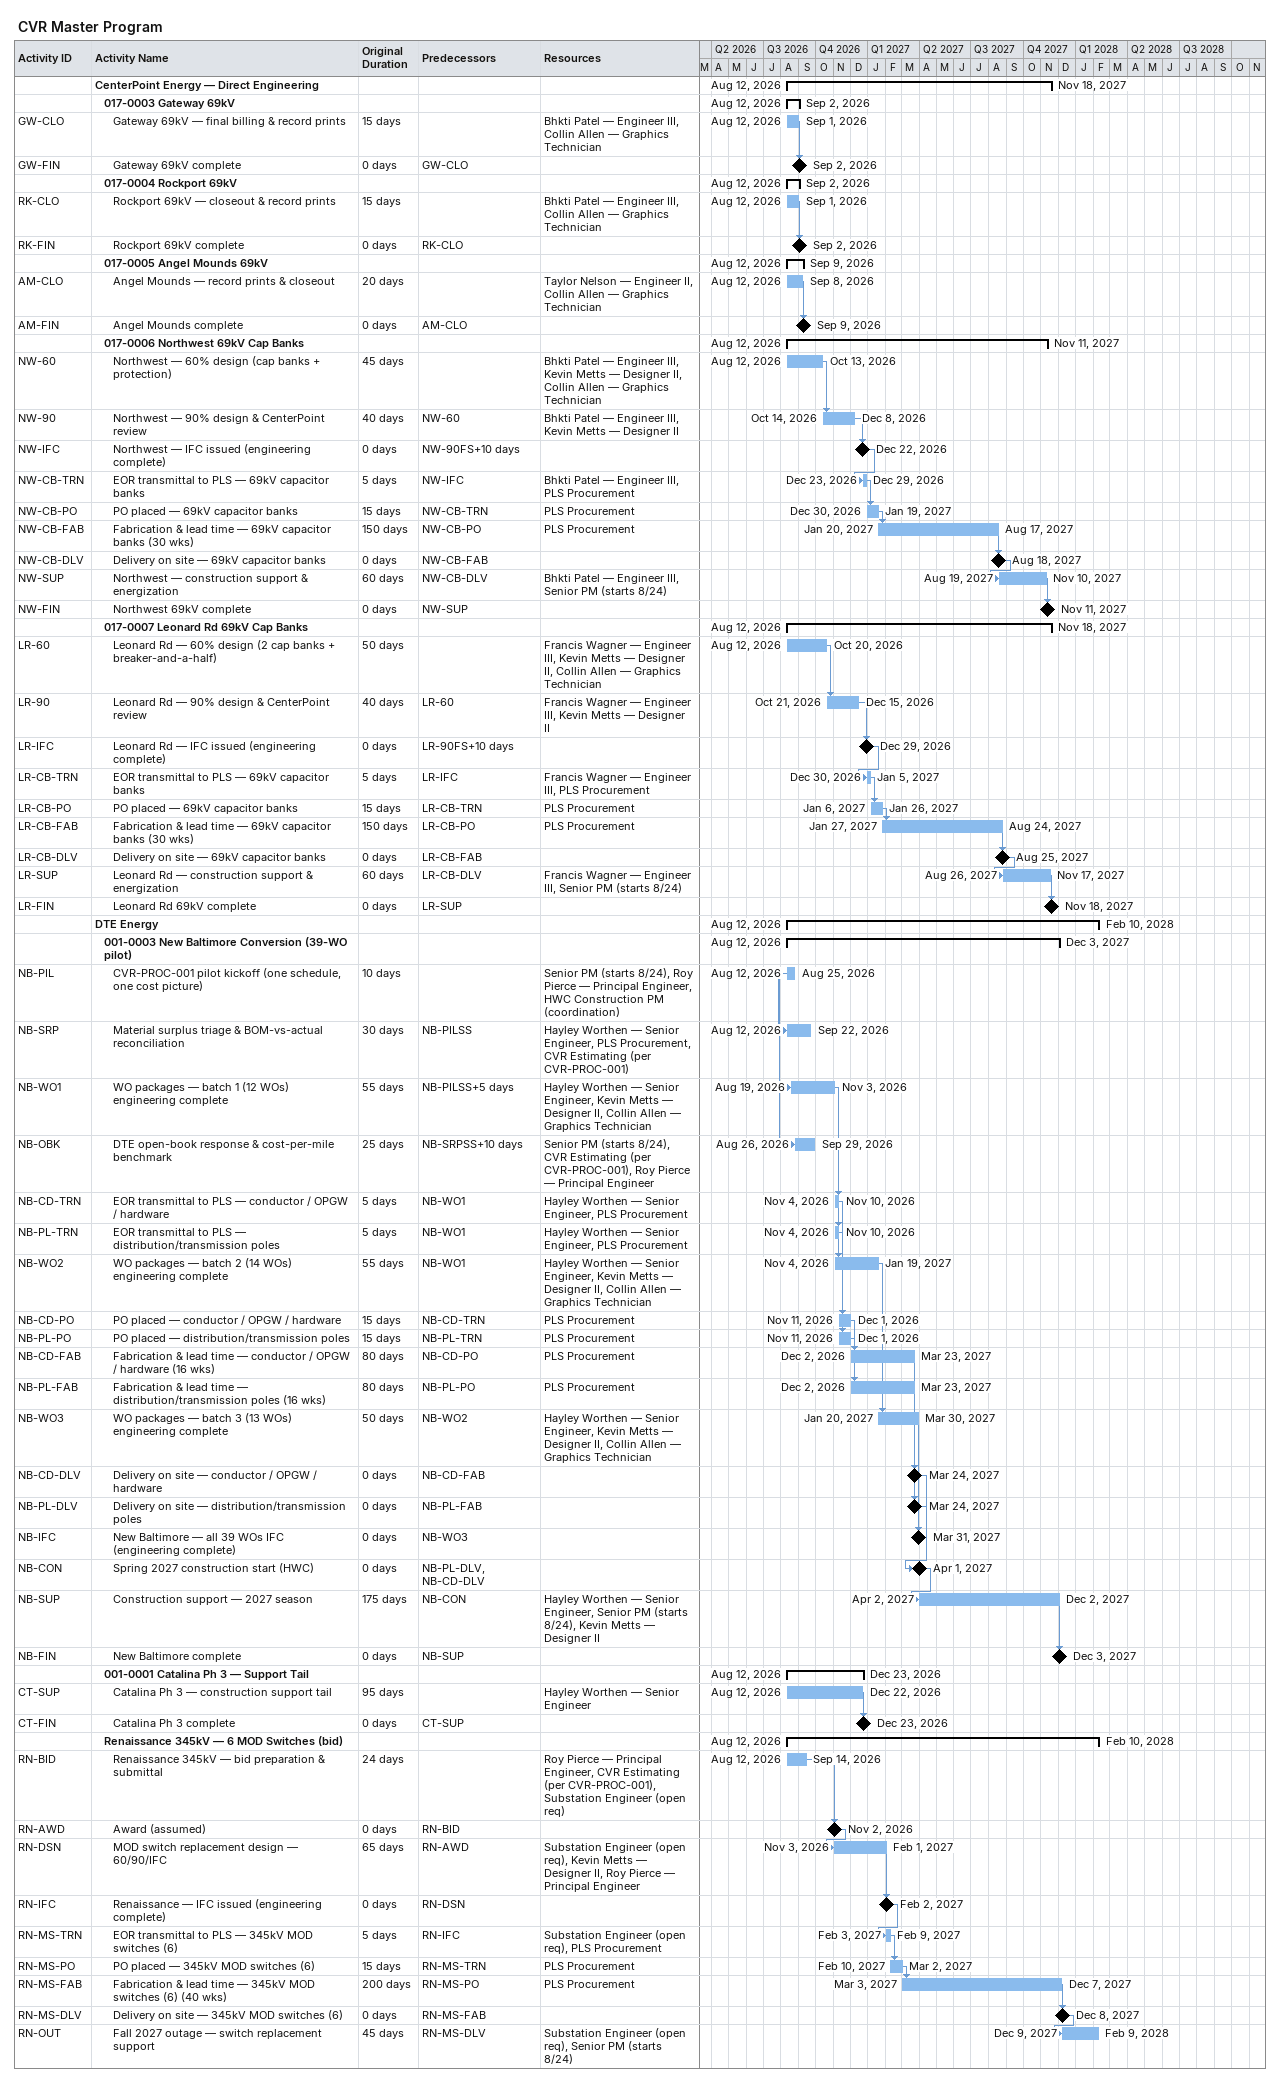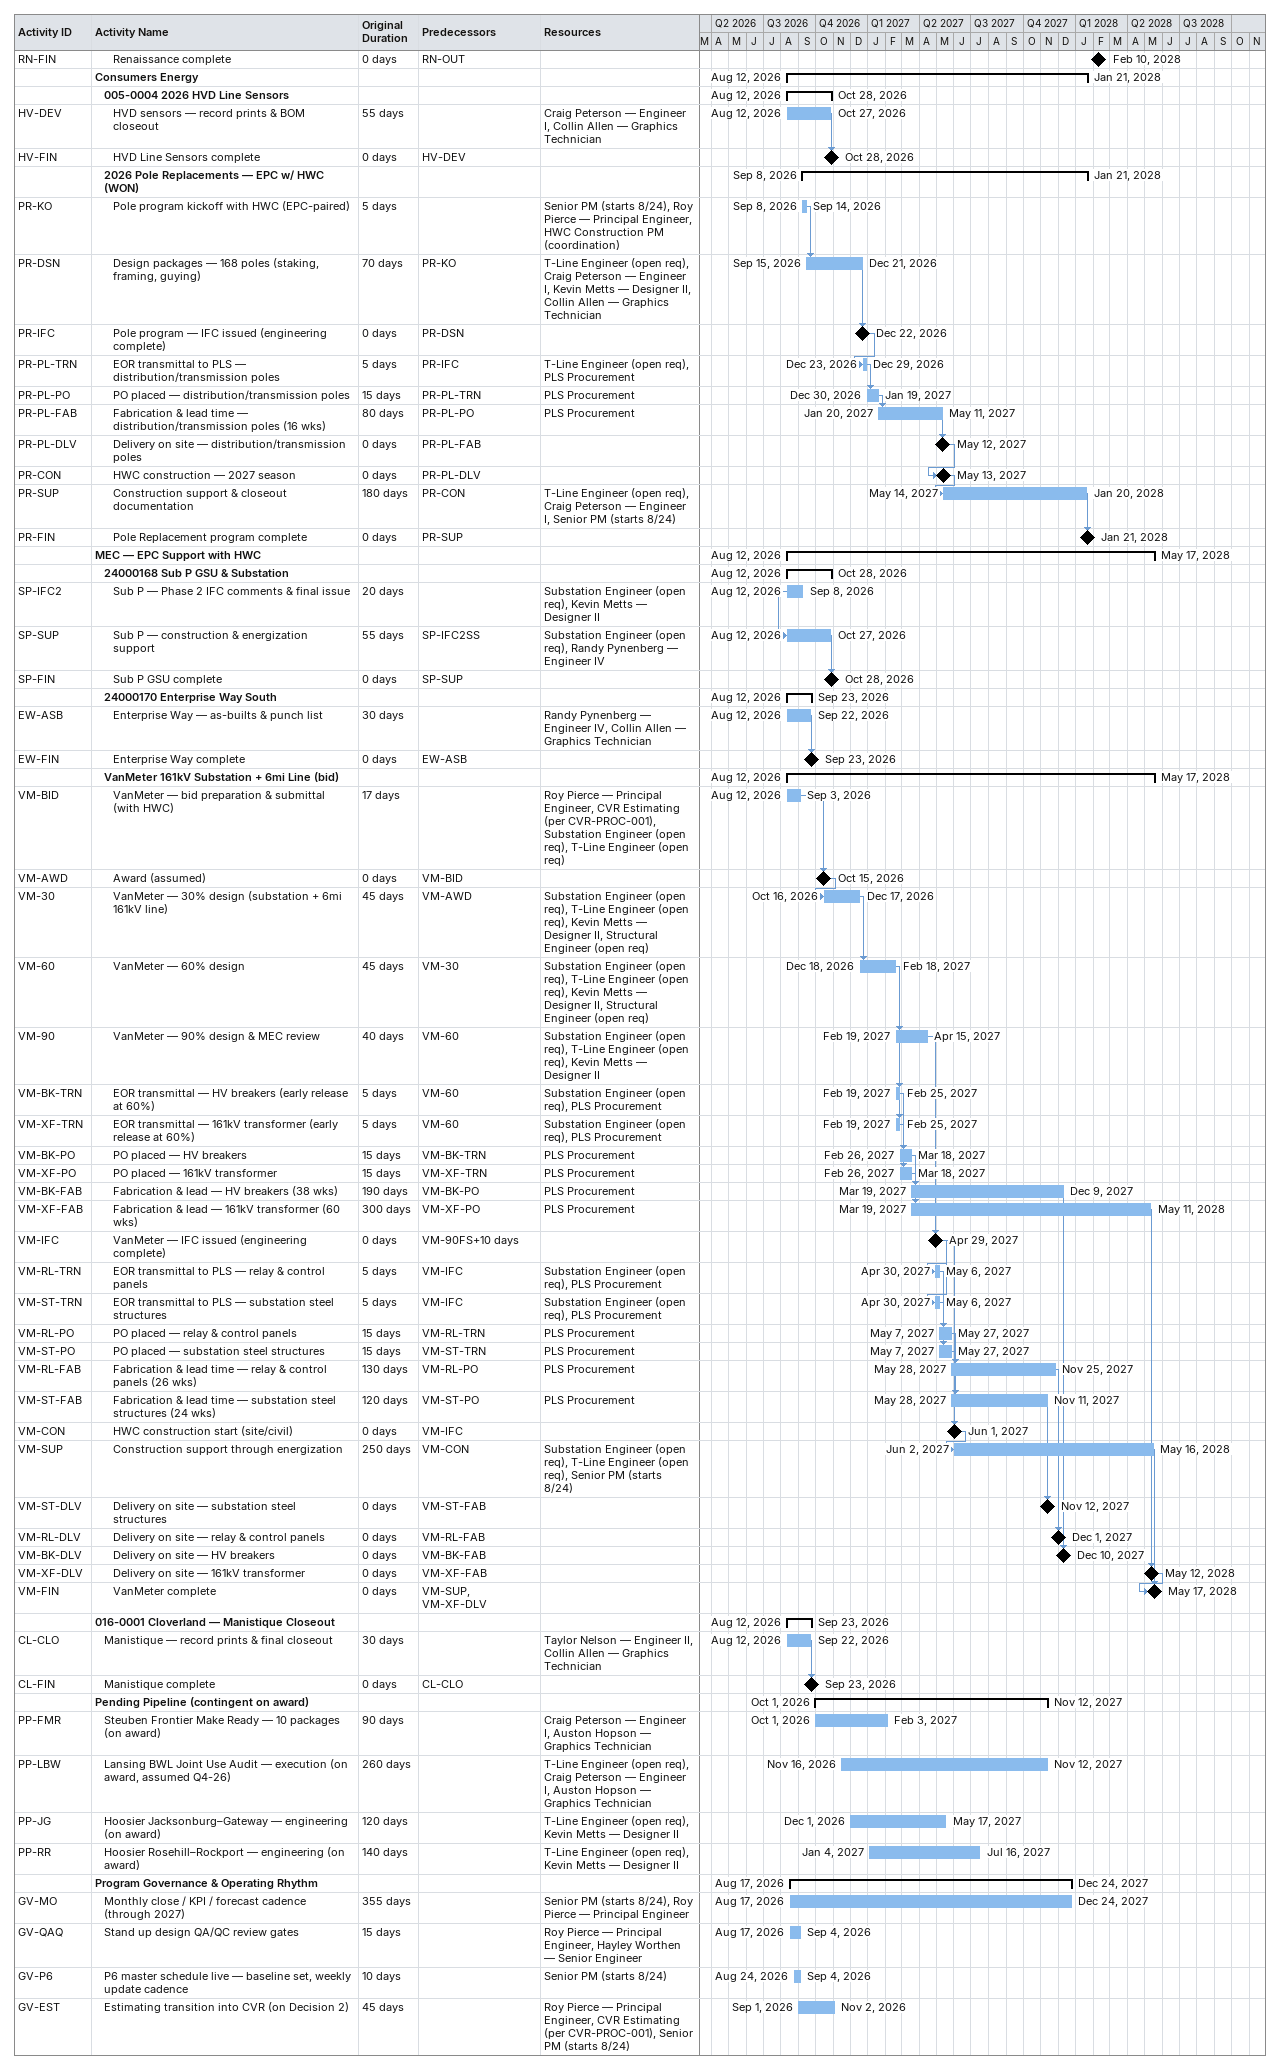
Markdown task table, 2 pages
CVR Master Program

| ID | Level | Task | Original duration | Start | Finish | Predecessors | Resources |
|---|---|---|---|---|---|---|---|
|  | 1 | **CenterPoint Energy — Direct Engineering** |  | 2026-08-12 | 2027-11-18 |  |  |
|  | 2 | **017-0003 Gateway 69kV** |  | 2026-08-12 | 2026-09-02 |  |  |
| GW-CLO | 3 | Gateway 69kV — final billing & record prints | 15d | 2026-08-12 | 2026-09-01 |  | Bhkti Patel — Engineer III, Collin Allen — Graphics Technician |
| GW-FIN | 3 | Gateway 69kV complete | 0d | 2026-09-02 | 2026-09-02 | GW-CLO |  |
|  | 2 | **017-0004 Rockport 69kV** |  | 2026-08-12 | 2026-09-02 |  |  |
| RK-CLO | 3 | Rockport 69kV — closeout & record prints | 15d | 2026-08-12 | 2026-09-01 |  | Bhkti Patel — Engineer III, Collin Allen — Graphics Technician |
| RK-FIN | 3 | Rockport 69kV complete | 0d | 2026-09-02 | 2026-09-02 | RK-CLO |  |
|  | 2 | **017-0005 Angel Mounds 69kV** |  | 2026-08-12 | 2026-09-09 |  |  |
| AM-CLO | 3 | Angel Mounds — record prints & closeout | 20d | 2026-08-12 | 2026-09-08 |  | Taylor Nelson — Engineer II, Collin Allen — Graphics Technician |
| AM-FIN | 3 | Angel Mounds complete | 0d | 2026-09-09 | 2026-09-09 | AM-CLO |  |
|  | 2 | **017-0006 Northwest 69kV Cap Banks** |  | 2026-08-12 | 2027-11-11 |  |  |
| NW-60 | 3 | Northwest — 60% design (cap banks + protection) | 45d | 2026-08-12 | 2026-10-13 |  | Bhkti Patel — Engineer III, Kevin Metts — Designer II, Collin Allen — Graphics Technician |
| NW-90 | 3 | Northwest — 90% design & CenterPoint review | 40d | 2026-10-14 | 2026-12-08 | NW-60 | Bhkti Patel — Engineer III, Kevin Metts — Designer II |
| NW-IFC | 3 | Northwest — IFC issued (engineering complete) | 0d | 2026-12-22 | 2026-12-22 | NW-90FS+10d |  |
| NW-CB-TRN | 3 | EOR transmittal to PLS — 69kV capacitor banks | 5d | 2026-12-23 | 2026-12-29 | NW-IFC | Bhkti Patel — Engineer III, PLS Procurement |
| NW-CB-PO | 3 | PO placed — 69kV capacitor banks | 15d | 2026-12-30 | 2027-01-19 | NW-CB-TRN | PLS Procurement |
| NW-CB-FAB | 3 | Fabrication & lead time — 69kV capacitor banks (30 wks) | 150d | 2027-01-20 | 2027-08-17 | NW-CB-PO | PLS Procurement |
| NW-CB-DLV | 3 | Delivery on site — 69kV capacitor banks | 0d | 2027-08-18 | 2027-08-18 | NW-CB-FAB |  |
| NW-SUP | 3 | Northwest — construction support & energization | 60d | 2027-08-19 | 2027-11-10 | NW-CB-DLV | Bhkti Patel — Engineer III, Senior PM (starts 8/24) |
| NW-FIN | 3 | Northwest 69kV complete | 0d | 2027-11-11 | 2027-11-11 | NW-SUP |  |
|  | 2 | **017-0007 Leonard Rd 69kV Cap Banks** |  | 2026-08-12 | 2027-11-18 |  |  |
| LR-60 | 3 | Leonard Rd — 60% design (2 cap banks + breaker-and-a-half) | 50d | 2026-08-12 | 2026-10-20 |  | Francis Wagner — Engineer III, Kevin Metts — Designer II, Collin Allen — Graphics Technician |
| LR-90 | 3 | Leonard Rd — 90% design & CenterPoint review | 40d | 2026-10-21 | 2026-12-15 | LR-60 | Francis Wagner — Engineer III, Kevin Metts — Designer II |
| LR-IFC | 3 | Leonard Rd — IFC issued (engineering complete) | 0d | 2026-12-29 | 2026-12-29 | LR-90FS+10d |  |
| LR-CB-TRN | 3 | EOR transmittal to PLS — 69kV capacitor banks | 5d | 2026-12-30 | 2027-01-05 | LR-IFC | Francis Wagner — Engineer III, PLS Procurement |
| LR-CB-PO | 3 | PO placed — 69kV capacitor banks | 15d | 2027-01-06 | 2027-01-26 | LR-CB-TRN | PLS Procurement |
| LR-CB-FAB | 3 | Fabrication & lead time — 69kV capacitor banks (30 wks) | 150d | 2027-01-27 | 2027-08-24 | LR-CB-PO | PLS Procurement |
| LR-CB-DLV | 3 | Delivery on site — 69kV capacitor banks | 0d | 2027-08-25 | 2027-08-25 | LR-CB-FAB |  |
| LR-SUP | 3 | Leonard Rd — construction support & energization | 60d | 2027-08-26 | 2027-11-17 | LR-CB-DLV | Francis Wagner — Engineer III, Senior PM (starts 8/24) |
| LR-FIN | 3 | Leonard Rd 69kV complete | 0d | 2027-11-18 | 2027-11-18 | LR-SUP |  |
|  | 1 | **DTE Energy** |  | 2026-08-12 | 2028-02-10 |  |  |
|  | 2 | **001-0003 New Baltimore Conversion (39-WO pilot)** |  | 2026-08-12 | 2027-12-03 |  |  |
| NB-PIL | 3 | CVR-PROC-001 pilot kickoff (one schedule, one cost picture) | 10d | 2026-08-12 | 2026-08-25 |  | Senior PM (starts 8/24), Roy Pierce — Principal Engineer, HWC Construction PM (coordination) |
| NB-SRP | 3 | Material surplus triage & BOM-vs-actual reconciliation | 30d | 2026-08-12 | 2026-09-22 | NB-PILSS | Hayley Worthen — Senior Engineer, PLS Procurement, CVR Estimating (per CVR-PROC-001) |
| NB-WO1 | 3 | WO packages — batch 1 (12 WOs) engineering complete | 55d | 2026-08-19 | 2026-11-03 | NB-PILSS+5d | Hayley Worthen — Senior Engineer, Kevin Metts — Designer II, Collin Allen — Graphics Technician |
| NB-OBK | 3 | DTE open-book response & cost-per-mile benchmark | 25d | 2026-08-26 | 2026-09-29 | NB-SRPSS+10d | Senior PM (starts 8/24), CVR Estimating (per CVR-PROC-001), Roy Pierce — Principal Engineer |
| NB-CD-TRN | 3 | EOR transmittal to PLS — conductor / OPGW / hardware | 5d | 2026-11-04 | 2026-11-10 | NB-WO1 | Hayley Worthen — Senior Engineer, PLS Procurement |
| NB-PL-TRN | 3 | EOR transmittal to PLS — distribution/transmission poles | 5d | 2026-11-04 | 2026-11-10 | NB-WO1 | Hayley Worthen — Senior Engineer, PLS Procurement |
| NB-WO2 | 3 | WO packages — batch 2 (14 WOs) engineering complete | 55d | 2026-11-04 | 2027-01-19 | NB-WO1 | Hayley Worthen — Senior Engineer, Kevin Metts — Designer II, Collin Allen — Graphics Technician |
| NB-CD-PO | 3 | PO placed — conductor / OPGW / hardware | 15d | 2026-11-11 | 2026-12-01 | NB-CD-TRN | PLS Procurement |
| NB-PL-PO | 3 | PO placed — distribution/transmission poles | 15d | 2026-11-11 | 2026-12-01 | NB-PL-TRN | PLS Procurement |
| NB-CD-FAB | 3 | Fabrication & lead time — conductor / OPGW / hardware (16 wks) | 80d | 2026-12-02 | 2027-03-23 | NB-CD-PO | PLS Procurement |
| NB-PL-FAB | 3 | Fabrication & lead time — distribution/transmission poles (16 wks) | 80d | 2026-12-02 | 2027-03-23 | NB-PL-PO | PLS Procurement |
| NB-WO3 | 3 | WO packages — batch 3 (13 WOs) engineering complete | 50d | 2027-01-20 | 2027-03-30 | NB-WO2 | Hayley Worthen — Senior Engineer, Kevin Metts — Designer II, Collin Allen — Graphics Technician |
| NB-CD-DLV | 3 | Delivery on site — conductor / OPGW / hardware | 0d | 2027-03-24 | 2027-03-24 | NB-CD-FAB |  |
| NB-PL-DLV | 3 | Delivery on site — distribution/transmission poles | 0d | 2027-03-24 | 2027-03-24 | NB-PL-FAB |  |
| NB-IFC | 3 | New Baltimore — all 39 WOs IFC (engineering complete) | 0d | 2027-03-31 | 2027-03-31 | NB-WO3 |  |
| NB-CON | 3 | Spring 2027 construction start (HWC) | 0d | 2027-04-01 | 2027-04-01 | NB-PL-DLV, NB-CD-DLV |  |
| NB-SUP | 3 | Construction support — 2027 season | 175d | 2027-04-02 | 2027-12-02 | NB-CON | Hayley Worthen — Senior Engineer, Senior PM (starts 8/24), Kevin Metts — Designer II |
| NB-FIN | 3 | New Baltimore complete | 0d | 2027-12-03 | 2027-12-03 | NB-SUP |  |
|  | 2 | **001-0001 Catalina Ph 3 — Support Tail** |  | 2026-08-12 | 2026-12-23 |  |  |
| CT-SUP | 3 | Catalina Ph 3 — construction support tail | 95d | 2026-08-12 | 2026-12-22 |  | Hayley Worthen — Senior Engineer |
| CT-FIN | 3 | Catalina Ph 3 complete | 0d | 2026-12-23 | 2026-12-23 | CT-SUP |  |
|  | 2 | **Renaissance 345kV — 6 MOD Switches (bid)** |  | 2026-08-12 | 2028-02-10 |  |  |
| RN-BID | 3 | Renaissance 345kV — bid preparation & submittal | 24d | 2026-08-12 | 2026-09-14 |  | Roy Pierce — Principal Engineer, CVR Estimating (per CVR-PROC-001), Substation Engineer (open req) |
| RN-AWD | 3 | Award (assumed) | 0d | 2026-11-02 | 2026-11-02 | RN-BID |  |
| RN-DSN | 3 | MOD switch replacement design — 60/90/IFC | 65d | 2026-11-03 | 2027-02-01 | RN-AWD | Substation Engineer (open req), Kevin Metts — Designer II, Roy Pierce — Principal Engineer |
| RN-IFC | 3 | Renaissance — IFC issued (engineering complete) | 0d | 2027-02-02 | 2027-02-02 | RN-DSN |  |
| RN-MS-TRN | 3 | EOR transmittal to PLS — 345kV MOD switches (6) | 5d | 2027-02-03 | 2027-02-09 | RN-IFC | Substation Engineer (open req), PLS Procurement |
| RN-MS-PO | 3 | PO placed — 345kV MOD switches (6) | 15d | 2027-02-10 | 2027-03-02 | RN-MS-TRN | PLS Procurement |
| RN-MS-FAB | 3 | Fabrication & lead time — 345kV MOD switches (6) (40 wks) | 200d | 2027-03-03 | 2027-12-07 | RN-MS-PO | PLS Procurement |
| RN-MS-DLV | 3 | Delivery on site — 345kV MOD switches (6) | 0d | 2027-12-08 | 2027-12-08 | RN-MS-FAB |  |
| RN-OUT | 3 | Fall 2027 outage — switch replacement support | 45d | 2027-12-09 | 2028-02-09 | RN-MS-DLV | Substation Engineer (open req), Senior PM (starts 8/24) |
| RN-FIN | 3 | Renaissance complete | 0d | 2028-02-10 | 2028-02-10 | RN-OUT |  |
|  | 1 | **Consumers Energy** |  | 2026-08-12 | 2028-01-21 |  |  |
|  | 2 | **005-0004 2026 HVD Line Sensors** |  | 2026-08-12 | 2026-10-28 |  |  |
| HV-DEV | 3 | HVD sensors — record prints & BOM closeout | 55d | 2026-08-12 | 2026-10-27 |  | Craig Peterson — Engineer I, Collin Allen — Graphics Technician |
| HV-FIN | 3 | HVD Line Sensors complete | 0d | 2026-10-28 | 2026-10-28 | HV-DEV |  |
|  | 2 | **2026 Pole Replacements — EPC w/ HWC (WON)** |  | 2026-09-08 | 2028-01-21 |  |  |
| PR-KO | 3 | Pole program kickoff with HWC (EPC-paired) | 5d | 2026-09-08 | 2026-09-14 |  | Senior PM (starts 8/24), Roy Pierce — Principal Engineer, HWC Construction PM (coordination) |
| PR-DSN | 3 | Design packages — 168 poles (staking, framing, guying) | 70d | 2026-09-15 | 2026-12-21 | PR-KO | T-Line Engineer (open req), Craig Peterson — Engineer I, Kevin Metts — Designer II, Collin Allen — Graphics Technician |
| PR-IFC | 3 | Pole program — IFC issued (engineering complete) | 0d | 2026-12-22 | 2026-12-22 | PR-DSN |  |
| PR-PL-TRN | 3 | EOR transmittal to PLS — distribution/transmission poles | 5d | 2026-12-23 | 2026-12-29 | PR-IFC | T-Line Engineer (open req), PLS Procurement |
| PR-PL-PO | 3 | PO placed — distribution/transmission poles | 15d | 2026-12-30 | 2027-01-19 | PR-PL-TRN | PLS Procurement |
| PR-PL-FAB | 3 | Fabrication & lead time — distribution/transmission poles (16 wks) | 80d | 2027-01-20 | 2027-05-11 | PR-PL-PO | PLS Procurement |
| PR-PL-DLV | 3 | Delivery on site — distribution/transmission poles | 0d | 2027-05-12 | 2027-05-12 | PR-PL-FAB |  |
| PR-CON | 3 | HWC construction — 2027 season | 0d | 2027-05-13 | 2027-05-13 | PR-PL-DLV |  |
| PR-SUP | 3 | Construction support & closeout documentation | 180d | 2027-05-14 | 2028-01-20 | PR-CON | T-Line Engineer (open req), Craig Peterson — Engineer I, Senior PM (starts 8/24) |
| PR-FIN | 3 | Pole Replacement program complete | 0d | 2028-01-21 | 2028-01-21 | PR-SUP |  |
|  | 1 | **MEC — EPC Support with HWC** |  | 2026-08-12 | 2028-05-17 |  |  |
|  | 2 | **24000168 Sub P GSU & Substation** |  | 2026-08-12 | 2026-10-28 |  |  |
| SP-IFC2 | 3 | Sub P — Phase 2 IFC comments & final issue | 20d | 2026-08-12 | 2026-09-08 |  | Substation Engineer (open req), Kevin Metts — Designer II |
| SP-SUP | 3 | Sub P — construction & energization support | 55d | 2026-08-12 | 2026-10-27 | SP-IFC2SS | Substation Engineer (open req), Randy Pynenberg — Engineer IV |
| SP-FIN | 3 | Sub P GSU complete | 0d | 2026-10-28 | 2026-10-28 | SP-SUP |  |
|  | 2 | **24000170 Enterprise Way South** |  | 2026-08-12 | 2026-09-23 |  |  |
| EW-ASB | 3 | Enterprise Way — as-builts & punch list | 30d | 2026-08-12 | 2026-09-22 |  | Randy Pynenberg — Engineer IV, Collin Allen — Graphics Technician |
| EW-FIN | 3 | Enterprise Way complete | 0d | 2026-09-23 | 2026-09-23 | EW-ASB |  |
|  | 2 | **VanMeter 161kV Substation + 6mi Line (bid)** |  | 2026-08-12 | 2028-05-17 |  |  |
| VM-BID | 3 | VanMeter — bid preparation & submittal (with HWC) | 17d | 2026-08-12 | 2026-09-03 |  | Roy Pierce — Principal Engineer, CVR Estimating (per CVR-PROC-001), Substation Engineer (open req), T-Line Engineer (open req) |
| VM-AWD | 3 | Award (assumed) | 0d | 2026-10-15 | 2026-10-15 | VM-BID |  |
| VM-30 | 3 | VanMeter — 30% design (substation + 6mi 161kV line) | 45d | 2026-10-16 | 2026-12-17 | VM-AWD | Substation Engineer (open req), T-Line Engineer (open req), Kevin Metts — Designer II, Structural Engineer (open req) |
| VM-60 | 3 | VanMeter — 60% design | 45d | 2026-12-18 | 2027-02-18 | VM-30 | Substation Engineer (open req), T-Line Engineer (open req), Kevin Metts — Designer II, Structural Engineer (open req) |
| VM-90 | 3 | VanMeter — 90% design & MEC review | 40d | 2027-02-19 | 2027-04-15 | VM-60 | Substation Engineer (open req), T-Line Engineer (open req), Kevin Metts — Designer II |
| VM-BK-TRN | 3 | EOR transmittal — HV breakers (early release at 60%) | 5d | 2027-02-19 | 2027-02-25 | VM-60 | Substation Engineer (open req), PLS Procurement |
| VM-XF-TRN | 3 | EOR transmittal — 161kV transformer (early release at 60%) | 5d | 2027-02-19 | 2027-02-25 | VM-60 | Substation Engineer (open req), PLS Procurement |
| VM-BK-PO | 3 | PO placed — HV breakers | 15d | 2027-02-26 | 2027-03-18 | VM-BK-TRN | PLS Procurement |
| VM-XF-PO | 3 | PO placed — 161kV transformer | 15d | 2027-02-26 | 2027-03-18 | VM-XF-TRN | PLS Procurement |
| VM-BK-FAB | 3 | Fabrication & lead — HV breakers (38 wks) | 190d | 2027-03-19 | 2027-12-09 | VM-BK-PO | PLS Procurement |
| VM-XF-FAB | 3 | Fabrication & lead — 161kV transformer (60 wks) | 300d | 2027-03-19 | 2028-05-11 | VM-XF-PO | PLS Procurement |
| VM-IFC | 3 | VanMeter — IFC issued (engineering complete) | 0d | 2027-04-29 | 2027-04-29 | VM-90FS+10d |  |
| VM-RL-TRN | 3 | EOR transmittal to PLS — relay & control panels | 5d | 2027-04-30 | 2027-05-06 | VM-IFC | Substation Engineer (open req), PLS Procurement |
| VM-ST-TRN | 3 | EOR transmittal to PLS — substation steel structures | 5d | 2027-04-30 | 2027-05-06 | VM-IFC | Substation Engineer (open req), PLS Procurement |
| VM-RL-PO | 3 | PO placed — relay & control panels | 15d | 2027-05-07 | 2027-05-27 | VM-RL-TRN | PLS Procurement |
| VM-ST-PO | 3 | PO placed — substation steel structures | 15d | 2027-05-07 | 2027-05-27 | VM-ST-TRN | PLS Procurement |
| VM-RL-FAB | 3 | Fabrication & lead time — relay & control panels (26 wks) | 130d | 2027-05-28 | 2027-11-25 | VM-RL-PO | PLS Procurement |
| VM-ST-FAB | 3 | Fabrication & lead time — substation steel structures (24 wks) | 120d | 2027-05-28 | 2027-11-11 | VM-ST-PO | PLS Procurement |
| VM-CON | 3 | HWC construction start (site/civil) | 0d | 2027-06-01 | 2027-06-01 | VM-IFC |  |
| VM-SUP | 3 | Construction support through energization | 250d | 2027-06-02 | 2028-05-16 | VM-CON | Substation Engineer (open req), T-Line Engineer (open req), Senior PM (starts 8/24) |
| VM-ST-DLV | 3 | Delivery on site — substation steel structures | 0d | 2027-11-12 | 2027-11-12 | VM-ST-FAB |  |
| VM-RL-DLV | 3 | Delivery on site — relay & control panels | 0d | 2027-12-01 | 2027-12-01 | VM-RL-FAB |  |
| VM-BK-DLV | 3 | Delivery on site — HV breakers | 0d | 2027-12-10 | 2027-12-10 | VM-BK-FAB |  |
| VM-XF-DLV | 3 | Delivery on site — 161kV transformer | 0d | 2028-05-12 | 2028-05-12 | VM-XF-FAB |  |
| VM-FIN | 3 | VanMeter complete | 0d | 2028-05-17 | 2028-05-17 | VM-SUP, VM-XF-DLV |  |
|  | 1 | **016-0001 Cloverland — Manistique Closeout** |  | 2026-08-12 | 2026-09-23 |  |  |
| CL-CLO | 2 | Manistique — record prints & final closeout | 30d | 2026-08-12 | 2026-09-22 |  | Taylor Nelson — Engineer II, Collin Allen — Graphics Technician |
| CL-FIN | 2 | Manistique complete | 0d | 2026-09-23 | 2026-09-23 | CL-CLO |  |
|  | 1 | **Pending Pipeline (contingent on award)** |  | 2026-10-01 | 2027-11-12 |  |  |
| PP-FMR | 2 | Steuben Frontier Make Ready — 10 packages (on award) | 90d | 2026-10-01 | 2027-02-03 |  | Craig Peterson — Engineer I, Auston Hopson — Graphics Technician |
| PP-LBW | 2 | Lansing BWL Joint Use Audit — execution (on award, assumed Q4-26) | 260d | 2026-11-16 | 2027-11-12 |  | T-Line Engineer (open req), Craig Peterson — Engineer I, Auston Hopson — Graphics Technician |
| PP-JG | 2 | Hoosier Jacksonburg–Gateway — engineering (on award) | 120d | 2026-12-01 | 2027-05-17 |  | T-Line Engineer (open req), Kevin Metts — Designer II |
| PP-RR | 2 | Hoosier Rosehill–Rockport — engineering (on award) | 140d | 2027-01-04 | 2027-07-16 |  | T-Line Engineer (open req), Kevin Metts — Designer II |
|  | 1 | **Program Governance & Operating Rhythm** |  | 2026-08-17 | 2027-12-24 |  |  |
| GV-MO | 2 | Monthly close / KPI / forecast cadence (through 2027) | 355d | 2026-08-17 | 2027-12-24 |  | Senior PM (starts 8/24), Roy Pierce — Principal Engineer |
| GV-QAQ | 2 | Stand up design QA/QC review gates | 15d | 2026-08-17 | 2026-09-04 |  | Roy Pierce — Principal Engineer, Hayley Worthen — Senior Engineer |
| GV-P6 | 2 | P6 master schedule live — baseline set, weekly update cadence | 10d | 2026-08-24 | 2026-09-04 |  | Senior PM (starts 8/24) |
| GV-EST | 2 | Estimating transition into CVR (on Decision 2) | 45d | 2026-09-01 | 2026-11-02 |  | Roy Pierce — Principal Engineer, CVR Estimating (per CVR-PROC-001), Senior PM (starts 8/24) |
